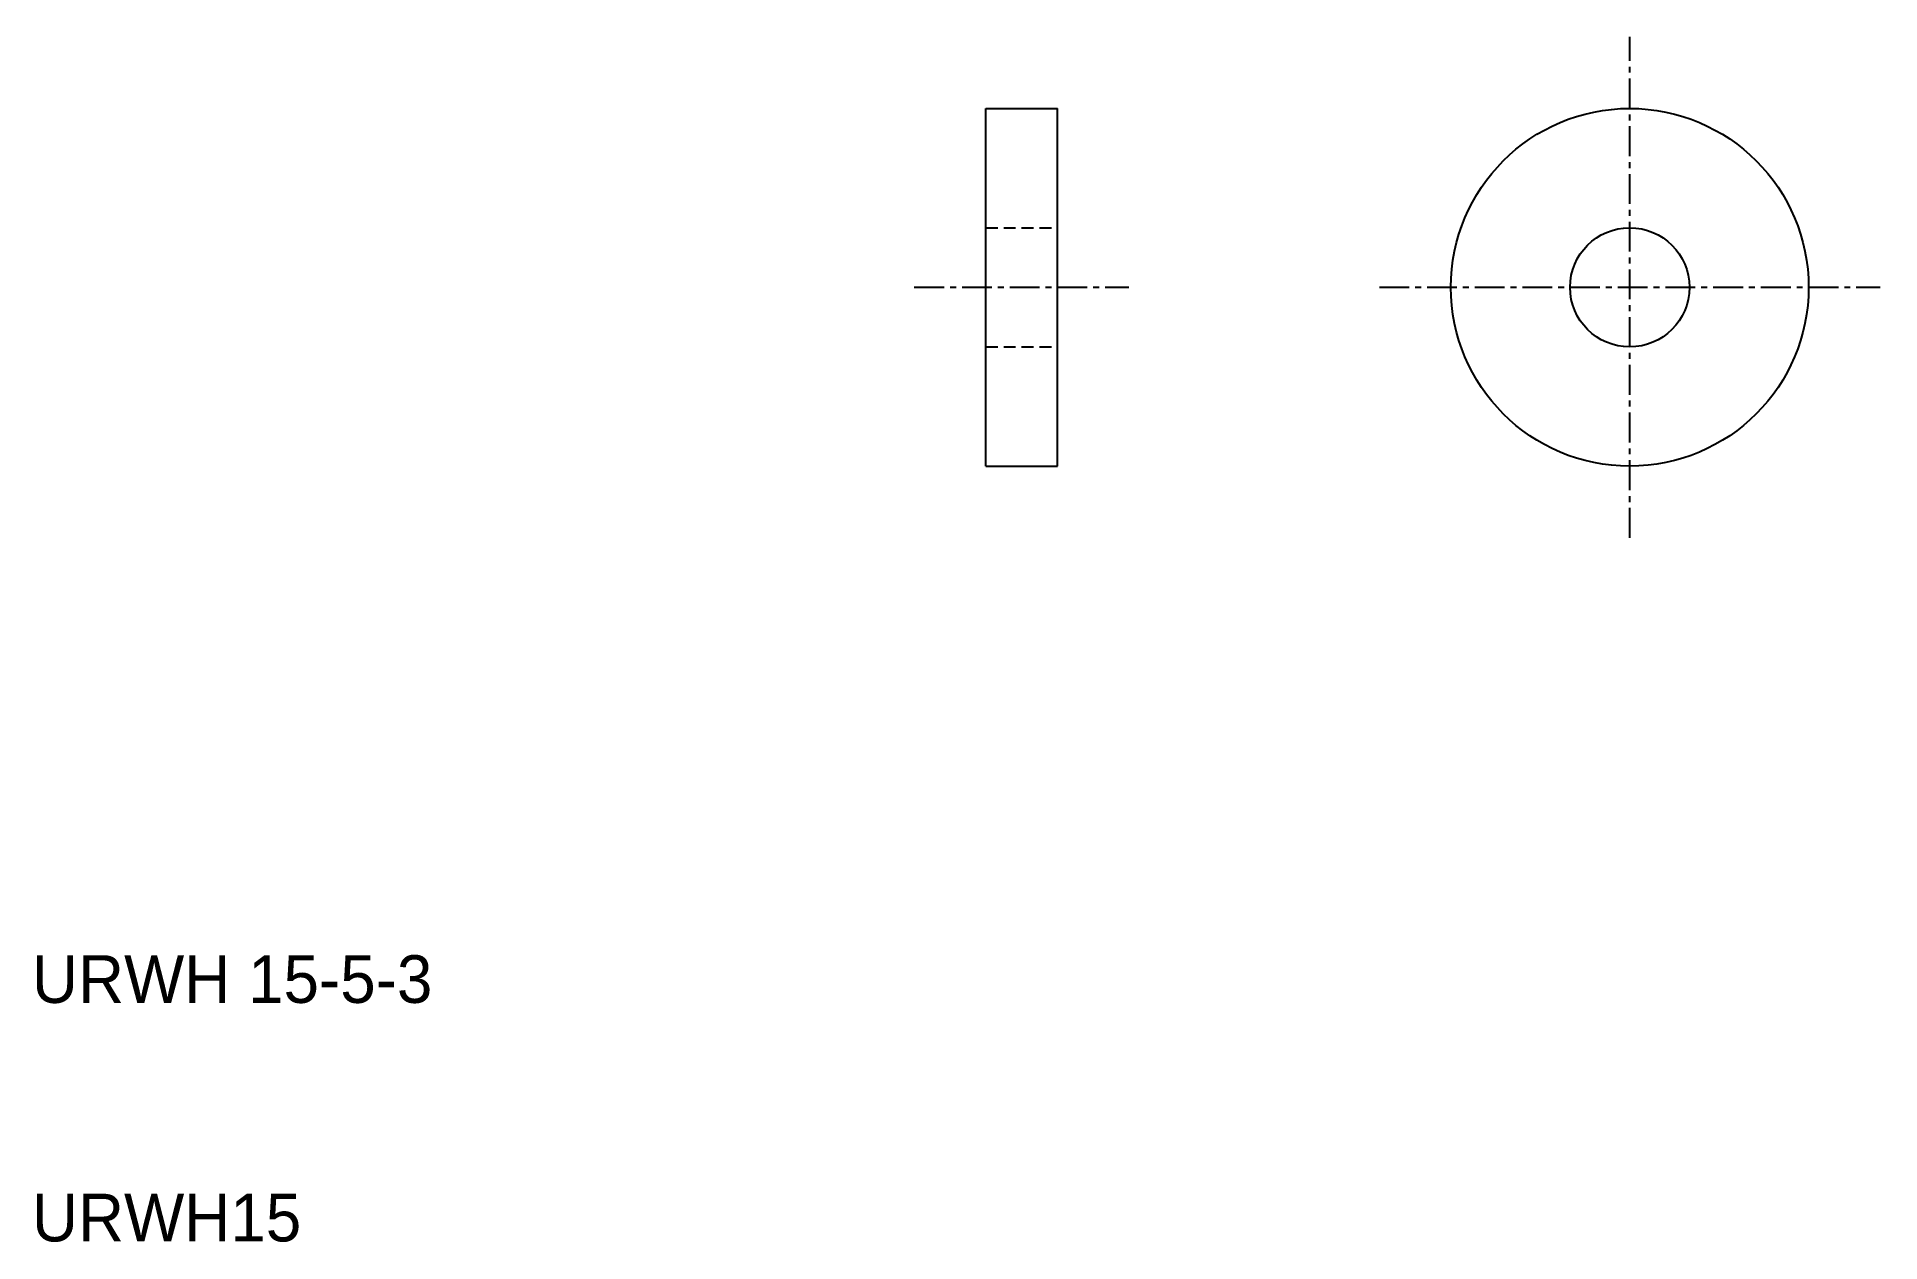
# Model space of a CAD drawing. Extents: x 10.2 to 87.5, y 10 to 60.5.
import ezdxf

# ---------------------------------------------------------------- set-up
doc = ezdxf.new("R2010")
doc.units = 0
doc.linetypes.add('CENTER', pattern=[2, 1.25, -0.25, 0.25, -0.25])
doc.linetypes.add('DASHED', pattern=[0.75, 0.5, -0.25])
doc.layers.get('0').update_dxf_attribs({"linetype": 'CONTINUOUS'})
doc.layers.add('CENTER', color=1, linetype='CENTER')

msp = doc.modelspace()

# ---------------------------------------------------------------- linework, layer by layer
at = {"color": 7, "linetype": 'CONTINUOUS'}
for p, q in [((50, 42.5), (50, 57.5)), ((50, 57.5), (53, 57.5)), ((53, 42.5), (53, 57.5)), ((50, 42.5), (53, 42.5))]:
    msp.add_line(p, q, dxfattribs=at)
at = {"color": 3, "linetype": 'DASHED'}
for p, q in [((50, 52.5), (53, 52.5)), ((50, 47.5), (53, 47.5))]:
    msp.add_line(p, q, dxfattribs=at)
at = {"color": 7, "linetype": 'CONTINUOUS'}
for radius in [7.5, 2.5]:
    msp.add_circle((77, 50), radius, dxfattribs=at)
at = {"layer": 'CENTER', "color": 1, "linetype": 'CENTER'}
for p, q in [((77, 39.5), (77, 60.5)), ((47, 50), (56, 50)), ((66.5, 50), (87.5, 50))]:
    msp.add_line(p, q, dxfattribs=at)

# ---------------------------------------------------------------- texts
at = {"color": 7, "linetype": 'CONTINUOUS'}
for s, p in [('URWH 15-5-3', (10, 20)), ('URWH15', (10, 10))]:
    msp.add_text(s, height=2, dxfattribs=at).set_placement(p)

doc.saveas('drawing.dxf')
